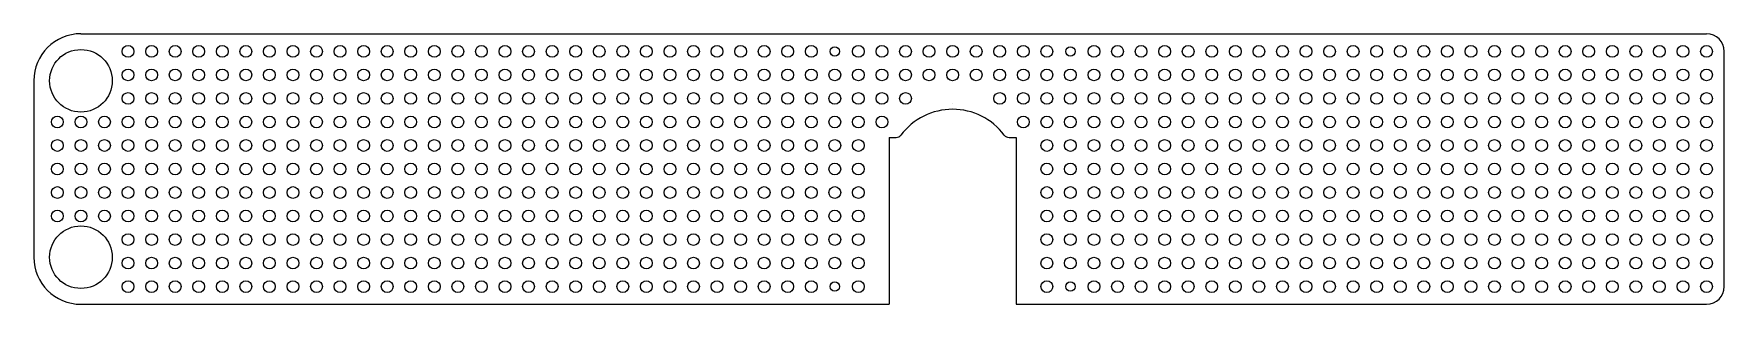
# Model space of a CAD drawing. Header units: millimetres. Extents: x -232 to 485, y 92 to 208.
import ezdxf

# ---------------------------------------------------------------- set-up
doc = ezdxf.new("R2010")
doc.units = ezdxf.units.MM
doc.layers.get('0').update_dxf_attribs({"lineweight": 25, "true_color": 0xffffff})

msp = doc.modelspace()

# ---------------------------------------------------------------- linework, layer by layer
for p, q in [((-212.5, 207.5), (477.5, 207.5)), ((485, 100), (485, 200)), ((-232.5, 187.5), (-232.5, 112.5)), ((157.5, 178), (157.5, 178)), ((130.5, 163.4), (130.5, 92.5)), ((130.5, 163.4), (133.56, 163.4)), ((181.44, 163.4), (184.5, 163.4)), ((184.5, 163.4), (184.5, 92.5)), ((-212.5, 92.5), (130.5, 92.5)), ((184.5, 92.5), (477.5, 92.5))]:
    msp.add_line(p, q)
for centre, radius in [((-192.5, 200), 2.5), ((-182.5, 200), 2.5), ((-172.5, 200), 2.5), ((-162.5, 200), 2.5), ((-152.5, 200), 2.5), ((-142.5, 200), 2.5), ((-132.5, 200), 2.5), ((-122.5, 200), 2.5), ((-112.5, 200), 2.5), ((-102.5, 200), 2.5), ((-92.5, 200), 2.5), ((-82.5, 200), 2.5), ((-72.5, 200), 2.5), ((-62.5, 200), 2.5), ((-52.5, 200), 2.5), ((-42.5, 200), 2.5), ((-32.5, 200), 2.5), ((-22.5, 200), 2.5), ((-12.5, 200), 2.5), ((-2.5, 200), 2.5), ((7.5, 200), 2.5), ((17.5, 200), 2.5), ((27.5, 200), 2.5), ((37.5, 200), 2.5), ((47.5, 200), 2.5), ((57.5, 200), 2.5), ((67.5, 200), 2.5), ((77.5, 200), 2.5), ((87.5, 200), 2.5), ((97.5, 200), 2.5), ((107.5, 200), 2), ((117.5, 200), 2.5), ((127.5, 200), 2.5), ((137.5, 200), 2.5), ((147.5, 200), 2.5), ((157.5, 200), 2.5), ((167.5, 200), 2.5), ((177.5, 200), 2.5), ((187.5, 200), 2.5), ((197.5, 200), 2.5), ((207.5, 200), 2), ((217.5, 200), 2.5), ((227.5, 200), 2.5), ((237.5, 200), 2.5), ((247.5, 200), 2.5), ((257.5, 200), 2.5), ((267.5, 200), 2.5), ((277.5, 200), 2.5), ((287.5, 200), 2.5), ((297.5, 200), 2.5), ((307.5, 200), 2.5), ((317.5, 200), 2.5), ((327.5, 200), 2.5), ((337.5, 200), 2.5), ((347.5, 200), 2.5), ((357.5, 200), 2.5), ((367.5, 200), 2.5), ((377.5, 200), 2.5), ((387.5, 200), 2.5), ((397.5, 200), 2.5), ((407.5, 200), 2.5), ((417.5, 200), 2.5), ((427.5, 200), 2.5), ((437.5, 200), 2.5), ((447.5, 200), 2.5), ((457.5, 200), 2.5), ((467.5, 200), 2.5), ((477.5, 200), 2.5), ((-212.5, 187.5), 13.3), ((-192.5, 190), 2.5), ((-182.5, 190), 2.5), ((-172.5, 190), 2.5), ((-162.5, 190), 2.5), ((-152.5, 190), 2.5), ((-142.5, 190), 2.5), ((-132.5, 190), 2.5), ((-122.5, 190), 2.5), ((-112.5, 190), 2.5), ((-102.5, 190), 2.5), ((-92.5, 190), 2.5), ((-82.5, 190), 2.5), ((-72.5, 190), 2.5), ((-62.5, 190), 2.5), ((-52.5, 190), 2.5), ((-42.5, 190), 2.5), ((-32.5, 190), 2.5), ((-22.5, 190), 2.5), ((-12.5, 190), 2.5), ((-2.5, 190), 2.5), ((7.5, 190), 2.5), ((17.5, 190), 2.5), ((27.5, 190), 2.5), ((37.5, 190), 2.5), ((47.5, 190), 2.5), ((57.5, 190), 2.5), ((67.5, 190), 2.5), ((77.5, 190), 2.5), ((87.5, 190), 2.5), ((97.5, 190), 2.5), ((107.5, 190), 2.5), ((117.5, 190), 2.5), ((127.5, 190), 2.5), ((137.5, 190), 2.5), ((147.5, 190), 2.5), ((157.5, 190), 2.5), ((167.5, 190), 2.5), ((177.5, 190), 2.5), ((187.5, 190), 2.5), ((197.5, 190), 2.5), ((207.5, 190), 2.5), ((217.5, 190), 2.5), ((227.5, 190), 2.5), ((237.5, 190), 2.5), ((247.5, 190), 2.5), ((257.5, 190), 2.5), ((267.5, 190), 2.5), ((277.5, 190), 2.5), ((287.5, 190), 2.5), ((297.5, 190), 2.5), ((307.5, 190), 2.5), ((317.5, 190), 2.5), ((327.5, 190), 2.5), ((337.5, 190), 2.5), ((347.5, 190), 2.5), ((357.5, 190), 2.5), ((367.5, 190), 2.5), ((377.5, 190), 2.5), ((387.5, 190), 2.5), ((397.5, 190), 2.5), ((407.5, 190), 2.5), ((417.5, 190), 2.5), ((427.5, 190), 2.5), ((437.5, 190), 2.5), ((447.5, 190), 2.5), ((457.5, 190), 2.5), ((467.5, 190), 2.5), ((477.5, 190), 2.5), ((-192.5, 180), 2.5), ((-182.5, 180), 2.5), ((-172.5, 180), 2.5), ((-162.5, 180), 2.5), ((-152.5, 180), 2.5), ((-142.5, 180), 2.5), ((-132.5, 180), 2.5), ((-122.5, 180), 2.5), ((-112.5, 180), 2.5), ((-102.5, 180), 2.5), ((-92.5, 180), 2.5), ((-82.5, 180), 2.5), ((-72.5, 180), 2.5), ((-62.5, 180), 2.5), ((-52.5, 180), 2.5), ((-42.5, 180), 2.5), ((-32.5, 180), 2.5), ((-22.5, 180), 2.5), ((-12.5, 180), 2.5), ((-2.5, 180), 2.5), ((7.5, 180), 2.5), ((17.5, 180), 2.5), ((27.5, 180), 2.5), ((37.5, 180), 2.5), ((47.5, 180), 2.5), ((57.5, 180), 2.5), ((67.5, 180), 2.5), ((77.5, 180), 2.5), ((87.5, 180), 2.5), ((97.5, 180), 2.5), ((107.5, 180), 2.5), ((117.5, 180), 2.5), ((127.5, 180), 2.5), ((137.5, 180), 2.5), ((177.5, 180), 2.5), ((187.5, 180), 2.5), ((197.5, 180), 2.5), ((207.5, 180), 2.5), ((217.5, 180), 2.5), ((227.5, 180), 2.5), ((237.5, 180), 2.5), ((247.5, 180), 2.5), ((257.5, 180), 2.5), ((267.5, 180), 2.5), ((277.5, 180), 2.5), ((287.5, 180), 2.5), ((297.5, 180), 2.5), ((307.5, 180), 2.5), ((317.5, 180), 2.5), ((327.5, 180), 2.5), ((337.5, 180), 2.5), ((347.5, 180), 2.5), ((357.5, 180), 2.5), ((367.5, 180), 2.5), ((377.5, 180), 2.5), ((387.5, 180), 2.5), ((397.5, 180), 2.5), ((407.5, 180), 2.5), ((417.5, 180), 2.5), ((427.5, 180), 2.5), ((437.5, 180), 2.5), ((447.5, 180), 2.5), ((457.5, 180), 2.5), ((467.5, 180), 2.5), ((477.5, 180), 2.5), ((-222.5, 170), 2.5), ((-212.5, 170), 2.5), ((-202.5, 170), 2.5), ((-192.5, 170), 2.5), ((-182.5, 170), 2.5), ((-172.5, 170), 2.5), ((-162.5, 170), 2.5), ((-152.5, 170), 2.5), ((-142.5, 170), 2.5), ((-132.5, 170), 2.5), ((-122.5, 170), 2.5), ((-112.5, 170), 2.5), ((-102.5, 170), 2.5), ((-92.5, 170), 2.5), ((-82.5, 170), 2.5), ((-72.5, 170), 2.5), ((-62.5, 170), 2.5), ((-52.5, 170), 2.5), ((-42.5, 170), 2.5), ((-32.5, 170), 2.5), ((-22.5, 170), 2.5), ((-12.5, 170), 2.5), ((-2.5, 170), 2.5), ((7.5, 170), 2.5), ((17.5, 170), 2.5), ((27.5, 170), 2.5), ((37.5, 170), 2.5), ((47.5, 170), 2.5), ((57.5, 170), 2.5), ((67.5, 170), 2.5), ((77.5, 170), 2.5), ((87.5, 170), 2.5), ((97.5, 170), 2.5), ((107.5, 170), 2.5), ((117.5, 170), 2.5), ((127.5, 170), 2.5), ((187.5, 170), 2.5), ((197.5, 170), 2.5), ((207.5, 170), 2.5), ((217.5, 170), 2.5), ((227.5, 170), 2.5), ((237.5, 170), 2.5), ((247.5, 170), 2.5), ((257.5, 170), 2.5), ((267.5, 170), 2.5), ((277.5, 170), 2.5), ((287.5, 170), 2.5), ((297.5, 170), 2.5), ((307.5, 170), 2.5), ((317.5, 170), 2.5), ((327.5, 170), 2.5), ((337.5, 170), 2.5), ((347.5, 170), 2.5), ((357.5, 170), 2.5), ((367.5, 170), 2.5), ((377.5, 170), 2.5), ((387.5, 170), 2.5), ((397.5, 170), 2.5), ((407.5, 170), 2.5), ((417.5, 170), 2.5), ((427.5, 170), 2.5), ((437.5, 170), 2.5), ((447.5, 170), 2.5), ((457.5, 170), 2.5), ((467.5, 170), 2.5), ((477.5, 170), 2.5), ((-222.5, 160), 2.5), ((-212.5, 160), 2.5), ((-202.5, 160), 2.5), ((-192.5, 160), 2.5), ((-182.5, 160), 2.5), ((-172.5, 160), 2.5), ((-162.5, 160), 2.5), ((-152.5, 160), 2.5), ((-142.5, 160), 2.5), ((-132.5, 160), 2.5), ((-122.5, 160), 2.5), ((-112.5, 160), 2.5), ((-102.5, 160), 2.5), ((-92.5, 160), 2.5), ((-82.5, 160), 2.5), ((-72.5, 160), 2.5), ((-62.5, 160), 2.5), ((-52.5, 160), 2.5), ((-42.5, 160), 2.5), ((-32.5, 160), 2.5), ((-22.5, 160), 2.5), ((-12.5, 160), 2.5), ((-2.5, 160), 2.5), ((7.5, 160), 2.5), ((17.5, 160), 2.5), ((27.5, 160), 2.5), ((37.5, 160), 2.5), ((47.5, 160), 2.5), ((57.5, 160), 2.5), ((67.5, 160), 2.5), ((77.5, 160), 2.5), ((87.5, 160), 2.5), ((97.5, 160), 2.5), ((107.5, 160), 2.5), ((117.5, 160), 2.5), ((197.5, 160), 2.5), ((207.5, 160), 2.5), ((217.5, 160), 2.5), ((227.5, 160), 2.5), ((237.5, 160), 2.5), ((247.5, 160), 2.5), ((257.5, 160), 2.5), ((267.5, 160), 2.5), ((277.5, 160), 2.5), ((287.5, 160), 2.5), ((297.5, 160), 2.5), ((307.5, 160), 2.5), ((317.5, 160), 2.5), ((327.5, 160), 2.5), ((337.5, 160), 2.5), ((347.5, 160), 2.5), ((357.5, 160), 2.5), ((367.5, 160), 2.5), ((377.5, 160), 2.5), ((387.5, 160), 2.5), ((397.5, 160), 2.5), ((407.5, 160), 2.5), ((417.5, 160), 2.5), ((427.5, 160), 2.5), ((437.5, 160), 2.5), ((447.5, 160), 2.5), ((457.5, 160), 2.5), ((467.5, 160), 2.5), ((477.5, 160), 2.5), ((-222.5, 150), 2.5), ((-212.5, 150), 2.5), ((-202.5, 150), 2.5), ((-192.5, 150), 2.5), ((-182.5, 150), 2.5), ((-172.5, 150), 2.5), ((-162.5, 150), 2.5), ((-152.5, 150), 2.5), ((-142.5, 150), 2.5), ((-132.5, 150), 2.5), ((-122.5, 150), 2.5), ((-112.5, 150), 2.5), ((-102.5, 150), 2.5), ((-92.5, 150), 2.5), ((-82.5, 150), 2.5), ((-72.5, 150), 2.5), ((-62.5, 150), 2.5), ((-52.5, 150), 2.5), ((-42.5, 150), 2.5), ((-32.5, 150), 2.5), ((-22.5, 150), 2.5), ((-12.5, 150), 2.5), ((-2.5, 150), 2.5), ((7.5, 150), 2.5), ((17.5, 150), 2.5), ((27.5, 150), 2.5), ((37.5, 150), 2.5), ((47.5, 150), 2.5), ((57.5, 150), 2.5), ((67.5, 150), 2.5), ((77.5, 150), 2.5), ((87.5, 150), 2.5), ((97.5, 150), 2.5), ((107.5, 150), 2.5), ((117.5, 150), 2.5), ((197.5, 150), 2.5), ((207.5, 150), 2.5), ((217.5, 150), 2.5), ((227.5, 150), 2.5), ((237.5, 150), 2.5), ((247.5, 150), 2.5), ((257.5, 150), 2.5), ((267.5, 150), 2.5), ((277.5, 150), 2.5), ((287.5, 150), 2.5), ((297.5, 150), 2.5), ((307.5, 150), 2.5), ((317.5, 150), 2.5), ((327.5, 150), 2.5), ((337.5, 150), 2.5), ((347.5, 150), 2.5), ((357.5, 150), 2.5), ((367.5, 150), 2.5), ((377.5, 150), 2.5), ((387.5, 150), 2.5), ((397.5, 150), 2.5), ((407.5, 150), 2.5), ((417.5, 150), 2.5), ((427.5, 150), 2.5), ((437.5, 150), 2.5), ((447.5, 150), 2.5), ((457.5, 150), 2.5), ((467.5, 150), 2.5), ((477.5, 150), 2.5), ((-222.5, 140), 2.5), ((-212.5, 140), 2.5), ((-202.5, 140), 2.5), ((-192.5, 140), 2.5), ((-182.5, 140), 2.5), ((-172.5, 140), 2.5), ((-162.5, 140), 2.5), ((-152.5, 140), 2.5), ((-142.5, 140), 2.5), ((-132.5, 140), 2.5), ((-122.5, 140), 2.5), ((-112.5, 140), 2.5), ((-102.5, 140), 2.5), ((-92.5, 140), 2.5), ((-82.5, 140), 2.5), ((-72.5, 140), 2.5), ((-62.5, 140), 2.5), ((-52.5, 140), 2.5), ((-42.5, 140), 2.5), ((-32.5, 140), 2.5), ((-22.5, 140), 2.5), ((-12.5, 140), 2.5), ((-2.5, 140), 2.5), ((7.5, 140), 2.5), ((17.5, 140), 2.5), ((27.5, 140), 2.5), ((37.5, 140), 2.5), ((47.5, 140), 2.5), ((57.5, 140), 2.5), ((67.5, 140), 2.5), ((77.5, 140), 2.5), ((87.5, 140), 2.5), ((97.5, 140), 2.5), ((107.5, 140), 2.5), ((117.5, 140), 2.5), ((197.5, 140), 2.5), ((207.5, 140), 2.5), ((217.5, 140), 2.5), ((227.5, 140), 2.5), ((237.5, 140), 2.5), ((247.5, 140), 2.5), ((257.5, 140), 2.5), ((267.5, 140), 2.5), ((277.5, 140), 2.5), ((287.5, 140), 2.5), ((297.5, 140), 2.5), ((307.5, 140), 2.5), ((317.5, 140), 2.5), ((327.5, 140), 2.5), ((337.5, 140), 2.5), ((347.5, 140), 2.5), ((357.5, 140), 2.5), ((367.5, 140), 2.5), ((377.5, 140), 2.5), ((387.5, 140), 2.5), ((397.5, 140), 2.5), ((407.5, 140), 2.5), ((417.5, 140), 2.5), ((427.5, 140), 2.5), ((437.5, 140), 2.5), ((447.5, 140), 2.5), ((457.5, 140), 2.5), ((467.5, 140), 2.5), ((477.5, 140), 2.5), ((-222.5, 130), 2.5), ((-212.5, 130), 2.5), ((-202.5, 130), 2.5), ((-192.5, 130), 2.5), ((-182.5, 130), 2.5), ((-172.5, 130), 2.5), ((-162.5, 130), 2.5), ((-152.5, 130), 2.5), ((-142.5, 130), 2.5), ((-132.5, 130), 2.5), ((-122.5, 130), 2.5), ((-112.5, 130), 2.5), ((-102.5, 130), 2.5), ((-92.5, 130), 2.5), ((-82.5, 130), 2.5), ((-72.5, 130), 2.5), ((-62.5, 130), 2.5), ((-52.5, 130), 2.5), ((-42.5, 130), 2.5), ((-32.5, 130), 2.5), ((-22.5, 130), 2.5), ((-12.5, 130), 2.5), ((-2.5, 130), 2.5), ((7.5, 130), 2.5), ((17.5, 130), 2.5), ((27.5, 130), 2.5), ((37.5, 130), 2.5), ((47.5, 130), 2.5), ((57.5, 130), 2.5), ((67.5, 130), 2.5), ((77.5, 130), 2.5), ((87.5, 130), 2.5), ((97.5, 130), 2.5), ((107.5, 130), 2.5), ((117.5, 130), 2.5), ((197.5, 130), 2.5), ((207.5, 130), 2.5), ((217.5, 130), 2.5), ((227.5, 130), 2.5), ((237.5, 130), 2.5), ((247.5, 130), 2.5), ((257.5, 130), 2.5), ((267.5, 130), 2.5), ((277.5, 130), 2.5), ((287.5, 130), 2.5), ((297.5, 130), 2.5), ((307.5, 130), 2.5), ((317.5, 130), 2.5), ((327.5, 130), 2.5), ((337.5, 130), 2.5), ((347.5, 130), 2.5), ((357.5, 130), 2.5), ((367.5, 130), 2.5), ((377.5, 130), 2.5), ((387.5, 130), 2.5), ((397.5, 130), 2.5), ((407.5, 130), 2.5), ((417.5, 130), 2.5), ((427.5, 130), 2.5), ((437.5, 130), 2.5), ((447.5, 130), 2.5), ((457.5, 130), 2.5), ((467.5, 130), 2.5), ((477.5, 130), 2.5), ((-212.5, 112.5), 13.3), ((-192.5, 120), 2.5), ((-182.5, 120), 2.5), ((-172.5, 120), 2.5), ((-162.5, 120), 2.5), ((-152.5, 120), 2.5), ((-142.5, 120), 2.5), ((-132.5, 120), 2.5), ((-122.5, 120), 2.5), ((-112.5, 120), 2.5), ((-102.5, 120), 2.5), ((-92.5, 120), 2.5), ((-82.5, 120), 2.5), ((-72.5, 120), 2.5), ((-62.5, 120), 2.5), ((-52.5, 120), 2.5), ((-42.5, 120), 2.5), ((-32.5, 120), 2.5), ((-22.5, 120), 2.5), ((-12.5, 120), 2.5), ((-2.5, 120), 2.5), ((7.5, 120), 2.5), ((17.5, 120), 2.5), ((27.5, 120), 2.5), ((37.5, 120), 2.5), ((47.5, 120), 2.5), ((57.5, 120), 2.5), ((67.5, 120), 2.5), ((77.5, 120), 2.5), ((87.5, 120), 2.5), ((97.5, 120), 2.5), ((107.5, 120), 2.5), ((117.5, 120), 2.5), ((197.5, 120), 2.5), ((207.5, 120), 2.5), ((217.5, 120), 2.5), ((227.5, 120), 2.5), ((237.5, 120), 2.5), ((247.5, 120), 2.5), ((257.5, 120), 2.5), ((267.5, 120), 2.5), ((277.5, 120), 2.5), ((287.5, 120), 2.5), ((297.5, 120), 2.5), ((307.5, 120), 2.5), ((317.5, 120), 2.5), ((327.5, 120), 2.5), ((337.5, 120), 2.5), ((347.5, 120), 2.5), ((357.5, 120), 2.5), ((367.5, 120), 2.5), ((377.5, 120), 2.5), ((387.5, 120), 2.5), ((397.5, 120), 2.5), ((407.5, 120), 2.5), ((417.5, 120), 2.5), ((427.5, 120), 2.5), ((437.5, 120), 2.5), ((447.5, 120), 2.5), ((457.5, 120), 2.5), ((467.5, 120), 2.5), ((477.5, 120), 2.5), ((-192.5, 110), 2.5), ((-182.5, 110), 2.5), ((-172.5, 110), 2.5), ((-162.5, 110), 2.5), ((-152.5, 110), 2.5), ((-142.5, 110), 2.5), ((-132.5, 110), 2.5), ((-122.5, 110), 2.5), ((-112.5, 110), 2.5), ((-102.5, 110), 2.5), ((-92.5, 110), 2.5), ((-82.5, 110), 2.5), ((-72.5, 110), 2.5), ((-62.5, 110), 2.5), ((-52.5, 110), 2.5), ((-42.5, 110), 2.5), ((-32.5, 110), 2.5), ((-22.5, 110), 2.5), ((-12.5, 110), 2.5), ((-2.5, 110), 2.5), ((7.5, 110), 2.5), ((17.5, 110), 2.5), ((27.5, 110), 2.5), ((37.5, 110), 2.5), ((47.5, 110), 2.5), ((57.5, 110), 2.5), ((67.5, 110), 2.5), ((77.5, 110), 2.5), ((87.5, 110), 2.5), ((97.5, 110), 2.5), ((107.5, 110), 2.5), ((117.5, 110), 2.5), ((197.5, 110), 2.5), ((207.5, 110), 2.5), ((217.5, 110), 2.5), ((227.5, 110), 2.5), ((237.5, 110), 2.5), ((247.5, 110), 2.5), ((257.5, 110), 2.5), ((267.5, 110), 2.5), ((277.5, 110), 2.5), ((287.5, 110), 2.5), ((297.5, 110), 2.5), ((307.5, 110), 2.5), ((317.5, 110), 2.5), ((327.5, 110), 2.5), ((337.5, 110), 2.5), ((347.5, 110), 2.5), ((357.5, 110), 2.5), ((367.5, 110), 2.5), ((377.5, 110), 2.5), ((387.5, 110), 2.5), ((397.5, 110), 2.5), ((407.5, 110), 2.5), ((417.5, 110), 2.5), ((427.5, 110), 2.5), ((437.5, 110), 2.5), ((447.5, 110), 2.5), ((457.5, 110), 2.5), ((467.5, 110), 2.5), ((477.5, 110), 2.5), ((-192.5, 100), 2.5), ((-182.5, 100), 2.5), ((-172.5, 100), 2.5), ((-162.5, 100), 2.5), ((-152.5, 100), 2.5), ((-142.5, 100), 2.5), ((-132.5, 100), 2.5), ((-122.5, 100), 2.5), ((-112.5, 100), 2.5), ((-102.5, 100), 2.5), ((-92.5, 100), 2.5), ((-82.5, 100), 2.5), ((-72.5, 100), 2.5), ((-62.5, 100), 2.5), ((-52.5, 100), 2.5), ((-42.5, 100), 2.5), ((-32.5, 100), 2.5), ((-22.5, 100), 2.5), ((-12.5, 100), 2.5), ((-2.5, 100), 2.5), ((7.5, 100), 2.5), ((17.5, 100), 2.5), ((27.5, 100), 2.5), ((37.5, 100), 2.5), ((47.5, 100), 2.5), ((57.5, 100), 2.5), ((67.5, 100), 2.5), ((77.5, 100), 2.5), ((87.5, 100), 2.5), ((97.5, 100), 2.5), ((107.5, 100), 2), ((117.5, 100), 2.5), ((197.5, 100), 2.5), ((207.5, 100), 2), ((217.5, 100), 2.5), ((227.5, 100), 2.5), ((237.5, 100), 2.5), ((247.5, 100), 2.5), ((257.5, 100), 2.5), ((267.5, 100), 2.5), ((277.5, 100), 2.5), ((287.5, 100), 2.5), ((297.5, 100), 2.5), ((307.5, 100), 2.5), ((317.5, 100), 2.5), ((327.5, 100), 2.5), ((337.5, 100), 2.5), ((347.5, 100), 2.5), ((357.5, 100), 2.5), ((367.5, 100), 2.5), ((377.5, 100), 2.5), ((387.5, 100), 2.5), ((397.5, 100), 2.5), ((407.5, 100), 2.5), ((417.5, 100), 2.5), ((427.5, 100), 2.5), ((437.5, 100), 2.5), ((447.5, 100), 2.5), ((457.5, 100), 2.5), ((467.5, 100), 2.5), ((477.5, 100), 2.5)]:
    msp.add_circle(centre, radius)
for centre, radius, start, end in [((-212.5, 187.5), 20, 90, 180), ((477.5, 200), 7.5, 0, 90), ((157.5, 148.02), 27.38, 36.75337, 143.24663), ((133.56, 165.9), 2.5, 270, 323.24663), ((181.44, 165.9), 2.5, 216.75337, 270), ((-212.5, 112.5), 20, 180, 270), ((477.5, 100), 7.5, 270, 0)]:
    msp.add_arc(centre, radius, start, end)

doc.saveas('drawing.dxf')
